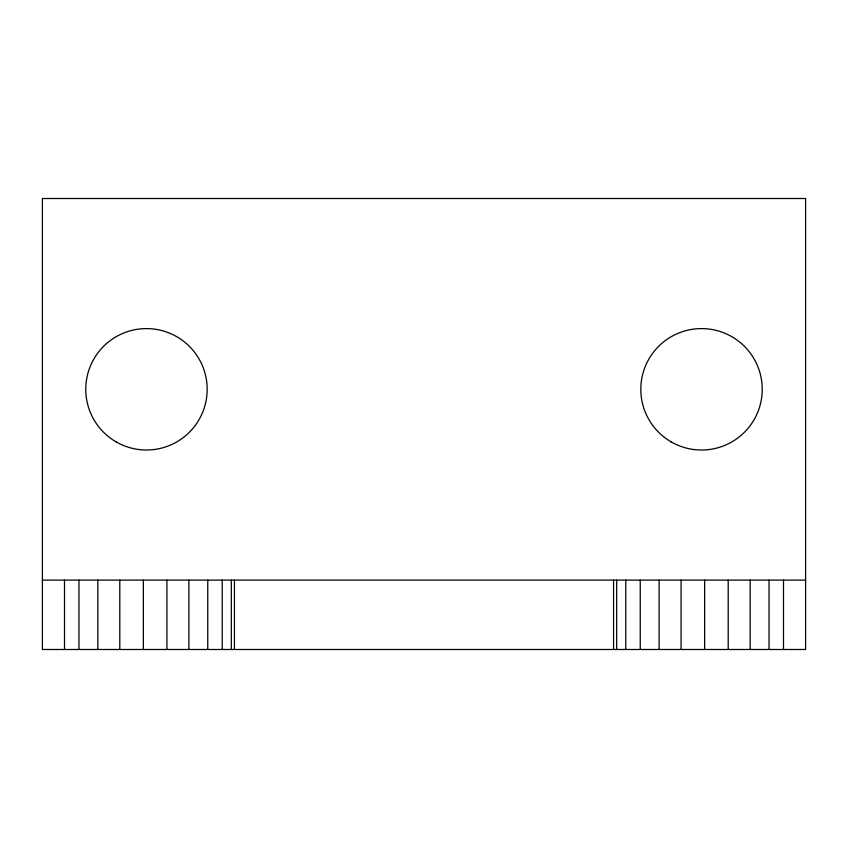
<?xml version="1.0" encoding="UTF-8"?>
<svg xmlns="http://www.w3.org/2000/svg" width="848" height="848" viewBox="0 0 848 848"><rect width="100%" height="100%" fill="white"/><g stroke="black" fill="none" stroke-linecap="round" stroke-linejoin="round"><path stroke-width="1.27" d="M42.4 580.106L805.6 580.106M783.499 580.106L783.499 649.494M769.03 580.106L769.03 649.494M750.173 580.106L750.173 649.494M728.209 580.106L728.209 649.494M704.635 580.106L704.635 649.494M681.071 580.106L681.071 649.494M659.108 580.106L659.108 649.494M640.24 580.106L640.24 649.494M625.771 580.106L625.771 649.494M616.676 580.106L616.676 649.494M613.57 580.106L613.57 649.494M234.43 580.106L234.43 649.494M231.324 580.106L231.324 649.494M222.229 580.106L222.229 649.494M207.76 580.106L207.76 649.494M188.892 580.106L188.892 649.494M166.929 580.106L166.929 649.494M143.365 580.106L143.365 649.494M119.791 580.106L119.791 649.494M97.827 580.106L97.827 649.494M78.97 580.106L78.97 649.494M64.501 580.106L64.501 649.494M805.6 198.506L42.4 198.506L42.4 649.494L805.6 649.494L805.6 198.506M116.123 441.882A60.706 60.706 0 0 0 207.177 389.306A60.706 60.706 0 0 0 116.123 336.73A60.706 60.706 0 0 0 116.123 441.882M671.171 441.882A60.706 60.706 0 0 0 762.235 389.306A60.706 60.706 0 0 0 671.171 336.73A60.706 60.706 0 0 0 671.171 441.882"/></g></svg>
